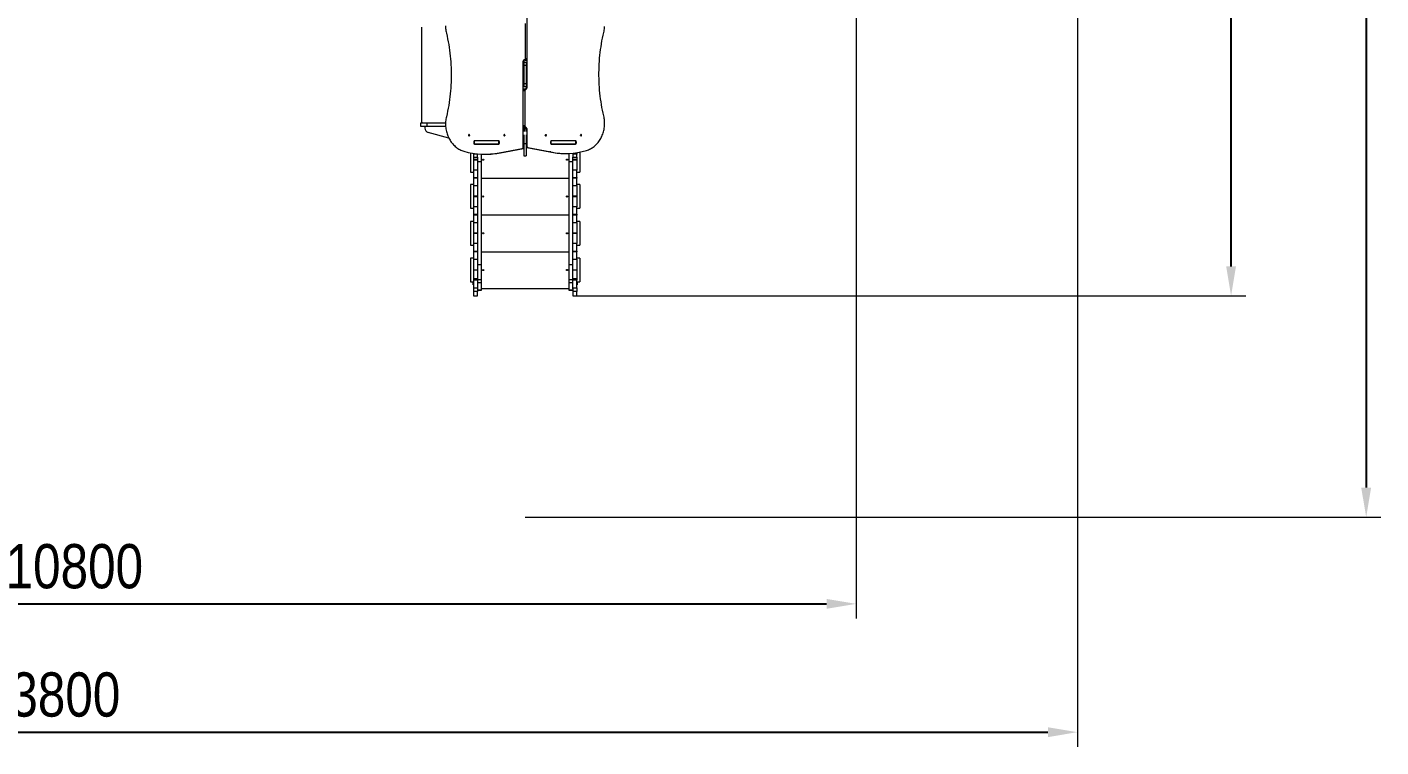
# Model space of a CAD drawing. Header units: millimetres. Extents: x -6796 to 9036, y -6828 to 5710.
# Drawn here: x -140 to 9036, y -6828 to -1949 of the extents above; entities that cross this region are included whole.
import ezdxf

# ---------------------------------------------------------------- set-up
doc = ezdxf.new("R2010")
doc.units = ezdxf.units.MM
doc.layers.add('DIKOM_РАЗМЕР_ЗОНА', color=7, linetype='Continuous')
doc.layers.add('DIKOM_РАЗМЕР_ОБЪЕКТА', color=7, linetype='Continuous')
doc.styles.add('style1', font='arial.ttf', dxfattribs={"width": 0.8})
doc.dimstyles.new('1-50', dxfattribs={"dimtxt": 300, "dimasz": 200, "dimexe": 100, "dimexo": 0, "dimgap": 100, "dimtad": 1, "dimtxsty": 'style1', "dimcen": 200, "dimclrd": 7, "dimclre": 7, "dimclrt": 7, "dimadec": 1, "dimazin": 2, "dimtfac": 1, "dimtmove": 0, "dimatfit": 2, "dimfxl": 0, "dimlwd": 25, "dimlwe": 18, "dimarcsym": 0})

# ---------------------------------------------------------------- blocks, each defined once
blk = doc.blocks.new('*D11')
at = {"layer": 'Defpoints', "color": 0, "transparency": 16777216}
for p in [(-5295.5, 688.9), (5479.4, 352.8), (5479.4, -5858.2)]:
    blk.add_point(p, dxfattribs=at)
at = {"layer": 'DIKOM_РАЗМЕР_ОБЪЕКТА', "color": 7, "lineweight": 18, "transparency": 16777216}
for p, q in [((-5295.5, 688.9), (-5295.5, -5958.2)), ((5479.4, 352.8), (5479.4, -5958.2))]:
    blk.add_line(p, q, dxfattribs=at)
at = {"layer": 'DIKOM_РАЗМЕР_ОБЪЕКТА', "color": 7, "lineweight": 25, "transparency": 16777216}
blk.add_line((-5095.5, -5858.2), (5279.4, -5858.2), dxfattribs=at)
at = {"layer": 'DIKOM_РАЗМЕР_ОБЪЕКТА', "color": 7, "transparency": 16777216}
for points in [[(-5095.5, -5824.9), (-5095.5, -5891.5), (-5295.5, -5858.2)], [(5279.4, -5824.9), (5279.4, -5891.5), (5479.4, -5858.2)]]:
    blk.add_solid(points, dxfattribs=at)
at = {"layer": 'DIKOM_РАЗМЕР_ОБЪЕКТА', "color": 7, "transparency": 16777216, "insert": (180.3, -5605), "char_height": 300, "attachment_point": 5, "style": 'style1'}
blk.add_mtext('10800', dxfattribs=at)
blk = doc.blocks.new('*D12')
at = {"layer": 'Defpoints', "color": 0, "transparency": 16777216}
for p in [(2948.8, 3709.8), (8020.6, 3709.8), (3585.5, -3770.5)]:
    blk.add_point(p, dxfattribs=at)
at = {"layer": 'DIKOM_РАЗМЕР_ОБЪЕКТА', "color": 7, "lineweight": 18, "transparency": 16777216}
for p, q in [((2948.8, 3709.8), (8120.6, 3709.8)), ((3585.5, -3770.5), (8120.6, -3770.5))]:
    blk.add_line(p, q, dxfattribs=at)
at = {"layer": 'DIKOM_РАЗМЕР_ОБЪЕКТА', "color": 7, "lineweight": 25, "transparency": 16777216}
blk.add_line((8020.6, -3570.5), (8020.6, 3509.8), dxfattribs=at)
at = {"layer": 'DIKOM_РАЗМЕР_ОБЪЕКТА', "color": 7, "transparency": 16777216}
for points in [[(7987.2, 3509.8), (8053.9, 3509.8), (8020.6, 3709.8)], [(7987.2, -3570.5), (8053.9, -3570.5), (8020.6, -3770.5)]]:
    blk.add_solid(points, dxfattribs=at)
at = {"layer": 'DIKOM_РАЗМЕР_ОБЪЕКТА', "color": 7, "transparency": 16777216, "insert": (7767.4, 241.5), "char_height": 300, "attachment_point": 5, "rotation": 90, "style": 'style1'}
blk.add_mtext('7500', dxfattribs=at)
blk = doc.blocks.new('*D13')
at = {"layer": 'Defpoints', "color": 0, "transparency": 16777216}
for p in [(3235.3, 5709.8), (3235.5, -5270.5), (8936.1, -5270.5)]:
    blk.add_point(p, dxfattribs=at)
at = {"layer": 'DIKOM_РАЗМЕР_ЗОНА', "color": 7, "lineweight": 18, "transparency": 16777216}
for p, q in [((3235.3, 5709.8), (9036.1, 5709.8)), ((3235.5, -5270.5), (9036.1, -5270.5))]:
    blk.add_line(p, q, dxfattribs=at)
at = {"layer": 'DIKOM_РАЗМЕР_ЗОНА', "color": 7, "lineweight": 25, "transparency": 16777216}
blk.add_line((8936.1, 5509.8), (8936.1, -5070.5), dxfattribs=at)
at = {"layer": 'DIKOM_РАЗМЕР_ЗОНА', "color": 7, "transparency": 16777216}
for points in [[(8902.7, 5509.8), (8969.4, 5509.8), (8936.1, 5709.8)], [(8902.7, -5070.5), (8969.4, -5070.5), (8936.1, -5270.5)]]:
    blk.add_solid(points, dxfattribs=at)
at = {"layer": 'DIKOM_РАЗМЕР_ЗОНА', "color": 7, "transparency": 16777216, "insert": (8682.9, 289.5), "char_height": 300, "attachment_point": 5, "rotation": 90, "style": 'style1'}
blk.add_mtext('11000', dxfattribs=at)
blk = doc.blocks.new('*D14')
at = {"layer": 'Defpoints', "color": 0, "transparency": 16777216}
for p in [(-6795.5, 688.9), (6979.4, 688.9), (6979.4, -6727.8)]:
    blk.add_point(p, dxfattribs=at)
at = {"layer": 'DIKOM_РАЗМЕР_ЗОНА', "color": 7, "lineweight": 18, "transparency": 16777216}
for p, q in [((-6795.5, 688.9), (-6795.5, -6827.8)), ((6979.4, 688.9), (6979.4, -6827.8))]:
    blk.add_line(p, q, dxfattribs=at)
at = {"layer": 'DIKOM_РАЗМЕР_ЗОНА', "color": 7, "lineweight": 25, "transparency": 16777216}
blk.add_line((-6595.5, -6727.8), (6779.4, -6727.8), dxfattribs=at)
at = {"layer": 'DIKOM_РАЗМЕР_ЗОНА', "color": 7, "transparency": 16777216}
for points in [[(-6595.5, -6694.5), (-6595.5, -6761.2), (-6795.5, -6727.8)], [(6779.4, -6694.5), (6779.4, -6761.2), (6979.4, -6727.8)]]:
    blk.add_solid(points, dxfattribs=at)
at = {"layer": 'DIKOM_РАЗМЕР_ЗОНА', "color": 7, "transparency": 16777216, "insert": (26, -6474.6), "char_height": 300, "attachment_point": 5, "style": 'style1'}
blk.add_mtext('13800', dxfattribs=at)

msp = doc.modelspace()

# ---------------------------------------------------------------- linework, layer by layer
at = {"color": 7, "linetype": 'Continuous', "lineweight": 15}
for p, q in [((3247.49, -1780.347), (3247.492, -2361.808)), ((3237.318, -2160.732), (3237.318, -1923.293)), ((2535.487, -2592.651), (2535.487, -1948.651)), ((3223.463, -2760.954), (3223.462, -2179.494)), ((3223.462, -2179.494), (3230.54, -2179.494)), ((3227.981, -2187.094), (3227.981, -2188.211)), ((3242.981, -2188.211), (3227.981, -2188.211)), ((3227.981, -2188.211), (3227.981, -2208.255)), ((3230.025, -2170.607), (3237.525, -2170.607)), ((3239.991, -2171.121), (3235.898, -2171.121)), ((3237.318, -2160.732), (3244.712, -2160.732)), ((3239.991, -2169.699), (3239.991, -2177.374)), ((3242.981, -2187.121), (3242.981, -2188.211)), ((3242.981, -2188.211), (3242.981, -2208.255)), ((3242.981, -2208.255), (3227.981, -2208.255)), ((3227.981, -2208.255), (3227.981, -2333.047)), ((3242.981, -2208.255), (3242.981, -2333.047)), ((3233.635, -2380.569), (3226.238, -2380.569)), ((3242.981, -2333.047), (3227.981, -2333.047)), ((3227.981, -2333.047), (3227.981, -2353.091)), ((3242.981, -2353.091), (3227.981, -2353.091)), ((3227.981, -2353.091), (3227.981, -2354.206)), ((3230.962, -2371.602), (3230.962, -2363.947)), ((3235.055, -2370.181), (3230.962, -2370.181)), ((3240.928, -2370.695), (3233.428, -2370.695)), ((3233.635, -2380.569), (3233.635, -2618.008)), ((3247.492, -2361.808), (3240.41, -2361.808)), ((3242.981, -2333.047), (3242.981, -2353.091)), ((3242.981, -2353.091), (3242.981, -2354.182)), ((2527.487, -2599.651), (2527.487, -2620.651)), ((2570.171, -2599.651), (2527.487, -2599.651)), ((2527.487, -2620.651), (2570.171, -2620.651)), ((2541.487, -2598.651), (2579.487, -2598.651)), ((2555.487, -2626.651), (2555.487, -2633.497)), ((2570.171, -2599.651), (2570.171, -2620.651)), ((2696.539, -2599.651), (2570.171, -2599.651)), ((2570.171, -2620.651), (2696.941, -2620.651)), ((3233.635, -2618.008), (3226.238, -2618.008)), ((3230.963, -2655.466), (3230.963, -2626.976)), ((3239.992, -2637.95), (3230.963, -2637.95)), ((3240.928, -2627.883), (3233.428, -2627.883)), ((3247.492, -2636.77), (3239.992, -2636.77)), ((3239.992, -2636.77), (3239.992, -2655.503)), ((3247.492, -2636.77), (3247.492, -2755.995)), ((2719.039, -2702.045), (2577.398, -2662.386)), ((2888.118, -2728.901), (2888.118, -2733.401)), ((2888.118, -2728.901), (2889.97, -2728.901)), ((2888.118, -2733.401), (2889.97, -2733.401)), ((2889.97, -2723.561), (2889.97, -2738.74)), ((2891.082, -2720.651), (2890.012, -2720.651)), ((2891.082, -2741.651), (2890.012, -2741.651)), ((2891.082, -2741.651), (2891.082, -2720.651)), ((3057.474, -2720.651), (2891.082, -2720.651)), ((3057.474, -2741.651), (2891.082, -2741.651)), ((3054.828, -2719.901), (2895.912, -2719.901)), ((2895.912, -2742.401), (3054.828, -2742.401)), ((2901.358, -2720.651), (2901.358, -2720.219)), ((2912.487, -2720.651), (2912.487, -2719.901)), ((2912.487, -2742.401), (2912.487, -2741.651)), ((2939.487, -2719.901), (2939.487, -2720.651)), ((2939.487, -2742.401), (2939.487, -2741.651)), ((3057.474, -2741.651), (3057.474, -2720.651)), ((3060.728, -2720.651), (3057.474, -2720.651)), ((3060.728, -2741.651), (3057.474, -2741.651)), ((3062.622, -2733.401), (3062.622, -2728.901)), ((3227.981, -2679.364), (3227.981, -2739.748)), ((3242.981, -2739.748), (3227.981, -2739.748)), ((3227.981, -2739.748), (3227.981, -2820.923)), ((3242.981, -2679.418), (3242.981, -2739.748)), ((3242.981, -2739.748), (3242.981, -2820.923)), ((3408.331, -2728.901), (3408.331, -2733.401)), ((3413.136, -2720.651), (3410.081, -2720.651)), ((3413.136, -2741.651), (3410.081, -2741.651)), ((3413.136, -2741.651), (3413.136, -2720.651)), ((3579.867, -2720.651), (3413.136, -2720.651)), ((3579.867, -2741.651), (3413.136, -2741.651)), ((3575.041, -2719.901), (3416.125, -2719.901)), ((3416.125, -2742.401), (3575.041, -2742.401)), ((3531.487, -2719.901), (3531.487, -2720.651)), ((3531.487, -2741.651), (3531.487, -2742.401)), ((3558.487, -2719.901), (3558.487, -2720.651)), ((3558.487, -2741.651), (3558.487, -2742.401)), ((3569.591, -2720.218), (3569.591, -2720.651)), ((3579.867, -2741.651), (3579.867, -2720.651)), ((3580.937, -2720.651), (3579.867, -2720.651)), ((3580.937, -2741.651), (3579.867, -2741.651)), ((3580.98, -2738.74), (3580.98, -2723.561)), ((3582.835, -2728.901), (3580.98, -2728.901)), ((3582.835, -2733.401), (3580.98, -2733.401)), ((3582.835, -2733.401), (3582.835, -2728.901)), ((2864.487, -2800.994), (2864.487, -2932.258)), ((2885.487, -2804.711), (2885.487, -2810.761)), ((2912.487, -2810.761), (2885.487, -2810.761)), ((2885.487, -2810.761), (2885.487, -2830.937)), ((2885.487, -2830.937), (2912.487, -2830.937)), ((2885.487, -2830.937), (2885.487, -2844.479)), ((2885.487, -2844.479), (2912.487, -2844.479)), ((2885.487, -2844.479), (2885.487, -2847.479)), ((2912.487, -2808.127), (2912.487, -2810.761)), ((2912.487, -2830.143), (2912.487, -2810.761)), ((2912.487, -2830.143), (2912.487, -2863.024)), ((2939.487, -2863.024), (2939.487, -2810.031)), ((2960.303, -2810.475), (2967.803, -2810.475)), ((3060.417, -2800.117), (3216.195, -2770.824)), ((3060.417, -2800.117), (3067.917, -2800.117)), ((3067.917, -2800.117), (3223.695, -2770.824)), ((3216.195, -2770.824), (3223.695, -2770.824)), ((3223.463, -2760.954), (3227.981, -2760.954)), ((3227.981, -2820.923), (3242.981, -2820.923)), ((3247.492, -2755.995), (3242.981, -2755.995)), ((3254.76, -2765.865), (3247.26, -2765.865)), ((3247.26, -2765.865), (3403.036, -2795.158)), ((3254.76, -2765.865), (3410.536, -2795.158)), ((3410.536, -2795.158), (3403.036, -2795.158)), ((3503.15, -2805.516), (3510.65, -2805.516)), ((3531.487, -2805.071), (3531.487, -2863.024)), ((3558.487, -2803.165), (3558.487, -2810.761)), ((3585.487, -2810.761), (3558.487, -2810.761)), ((3558.487, -2810.761), (3558.487, -2830.143)), ((3558.487, -2863.024), (3558.487, -2830.143)), ((3558.487, -2830.937), (3585.487, -2830.937)), ((3558.487, -2844.479), (3585.487, -2844.479)), ((3585.487, -2799.748), (3585.487, -2810.761)), ((3585.487, -2830.937), (3585.487, -2810.761)), ((3585.487, -2830.937), (3585.487, -2844.479)), ((3585.487, -2844.479), (3585.487, -2847.479)), ((3606.487, -2796.03), (3606.487, -2932.258)), ((2864.487, -2932.258), (2885.487, -2932.258)), ((2885.487, -2847.479), (2912.487, -2847.479)), ((2885.487, -2847.479), (2885.487, -2917.479)), ((2912.487, -2917.479), (2885.487, -2917.479)), ((2885.487, -2917.479), (2885.487, -2967.479)), ((2939.487, -2863.024), (2912.487, -2863.024)), ((2912.487, -2863.024), (2912.487, -3561.069)), ((2939.487, -3561.069), (2939.487, -2863.024)), ((3558.487, -2863.024), (3531.487, -2863.024)), ((3531.487, -2863.024), (3531.487, -3561.069)), ((3558.487, -2847.479), (3585.487, -2847.479)), ((3558.487, -3561.069), (3558.487, -2863.024)), ((3585.487, -2917.479), (3558.487, -2917.479)), ((3585.487, -2847.479), (3585.487, -2917.479)), ((3585.487, -2967.479), (3585.487, -2917.479)), ((3585.487, -2932.258), (3606.487, -2932.258)), ((2885.487, -3016.479), (2864.487, -3016.479)), ((2864.487, -3016.479), (2864.487, -3176.479)), ((2885.487, -2967.479), (2912.487, -2967.479)), ((2885.487, -2967.479), (2885.487, -2973.479)), ((2912.487, -2973.479), (2885.487, -2973.479)), ((2885.487, -2973.479), (2885.487, -3023.479)), ((2885.487, -3023.479), (2912.487, -3023.479)), ((2885.487, -3023.479), (2885.487, -3093.479)), ((2939.487, -2972.479), (3531.487, -2972.479)), ((3558.487, -2967.479), (3585.487, -2967.479)), ((3585.487, -2973.479), (3558.487, -2973.479)), ((3558.487, -3023.479), (3585.487, -3023.479)), ((3585.487, -2967.479), (3585.487, -2973.479)), ((3585.487, -3023.479), (3585.487, -2973.479)), ((3606.487, -3016.479), (3585.487, -3016.479)), ((3585.487, -3023.479), (3585.487, -3093.479)), ((3606.487, -3016.479), (3606.487, -3176.479)), ((2885.487, -3093.479), (2912.487, -3093.479)), ((2885.487, -3093.479), (2885.487, -3097.479)), ((2885.487, -3097.479), (2912.487, -3097.479)), ((2885.487, -3097.479), (2885.487, -3167.479)), ((3558.487, -3093.479), (3585.487, -3093.479)), ((3558.487, -3097.479), (3585.487, -3097.479)), ((3585.487, -3093.479), (3585.487, -3097.479)), ((3585.487, -3097.479), (3585.487, -3167.479)), ((2864.487, -3176.479), (2885.487, -3176.479)), ((2912.487, -3167.479), (2885.487, -3167.479)), ((2885.487, -3167.479), (2885.487, -3217.479)), ((3585.487, -3167.479), (3558.487, -3167.479)), ((3585.487, -3217.479), (3585.487, -3167.479)), ((3585.487, -3176.479), (3606.487, -3176.479)), ((2885.487, -3266.479), (2864.487, -3266.479)), ((2864.487, -3266.479), (2864.487, -3426.479)), ((2885.487, -3217.479), (2912.487, -3217.479)), ((2885.487, -3217.479), (2885.487, -3223.479)), ((2912.487, -3223.479), (2885.487, -3223.479)), ((2885.487, -3223.479), (2885.487, -3273.479)), ((2885.487, -3273.479), (2912.487, -3273.479)), ((2885.487, -3273.479), (2885.487, -3343.479)), ((2939.487, -3221.479), (3531.487, -3221.479)), ((3558.487, -3217.479), (3585.487, -3217.479)), ((3585.487, -3223.479), (3558.487, -3223.479)), ((3558.487, -3273.479), (3585.487, -3273.479)), ((3585.487, -3217.479), (3585.487, -3223.479)), ((3585.487, -3273.479), (3585.487, -3223.479)), ((3606.487, -3266.479), (3585.487, -3266.479)), ((3585.487, -3273.479), (3585.487, -3343.479)), ((3606.487, -3266.479), (3606.487, -3426.479)), ((2885.487, -3343.479), (2912.487, -3343.479)), ((2885.487, -3343.479), (2885.487, -3346.479)), ((2885.487, -3346.479), (2912.487, -3346.479)), ((2885.487, -3346.479), (2885.487, -3416.479)), ((3558.487, -3343.479), (3585.487, -3343.479)), ((3558.487, -3346.479), (3585.487, -3346.479)), ((3585.487, -3343.479), (3585.487, -3346.479)), ((3585.487, -3346.479), (3585.487, -3416.479)), ((2864.487, -3426.479), (2885.487, -3426.479)), ((2912.487, -3416.479), (2885.487, -3416.479)), ((2885.487, -3416.479), (2885.487, -3466.479)), ((2885.487, -3466.479), (2912.487, -3466.479)), ((2885.487, -3466.479), (2885.487, -3472.479)), ((2912.487, -3472.479), (2885.487, -3472.479)), ((2885.487, -3472.479), (2885.487, -3522.479)), ((2939.487, -3471.479), (3531.487, -3471.479)), ((3585.487, -3416.479), (3558.487, -3416.479)), ((3558.487, -3466.479), (3585.487, -3466.479)), ((3585.487, -3472.479), (3558.487, -3472.479)), ((3585.487, -3466.479), (3585.487, -3416.479)), ((3585.487, -3426.479), (3606.487, -3426.479)), ((3585.487, -3466.479), (3585.487, -3472.479)), ((3585.487, -3522.479), (3585.487, -3472.479)), ((2885.487, -3515.479), (2864.487, -3515.479)), ((2864.487, -3515.479), (2864.487, -3675.479)), ((2885.487, -3522.479), (2912.487, -3522.479)), ((2885.487, -3522.479), (2885.487, -3593.529)), ((2939.487, -3561.069), (2912.487, -3561.069)), ((2912.487, -3561.069), (2912.487, -3662.938)), ((2939.487, -3662.938), (2939.487, -3561.069)), ((3558.487, -3561.069), (3531.487, -3561.069)), ((3531.487, -3561.069), (3531.487, -3662.938)), ((3558.487, -3522.479), (3585.487, -3522.479)), ((3558.487, -3662.938), (3558.487, -3561.069)), ((3606.487, -3515.479), (3585.487, -3515.479)), ((3585.487, -3522.479), (3585.487, -3593.529)), ((3606.487, -3515.479), (3606.487, -3675.479)), ((2885.487, -3593.529), (2912.487, -3593.529)), ((2885.487, -3593.529), (2885.487, -3652.44)), ((2885.487, -3652.44), (2912.487, -3652.44)), ((2885.487, -3652.44), (2885.487, -3663.228)), ((2912.487, -3663.228), (2885.487, -3663.228)), ((2885.487, -3663.228), (2885.487, -3716.163)), ((2939.487, -3662.938), (2912.487, -3662.938)), ((2912.487, -3662.938), (2912.487, -3683.067)), ((2939.487, -3683.067), (2939.487, -3662.938)), ((3558.487, -3662.938), (3531.487, -3662.938)), ((3531.487, -3662.938), (3531.487, -3683.067)), ((3558.487, -3593.529), (3585.487, -3593.529)), ((3558.487, -3652.44), (3585.487, -3652.44)), ((3558.487, -3683.067), (3558.487, -3662.938)), ((3585.487, -3663.228), (3558.487, -3663.228)), ((3585.487, -3593.529), (3585.487, -3652.44)), ((3585.487, -3652.44), (3585.487, -3663.228)), ((3585.487, -3716.163), (3585.487, -3663.228)), ((2864.487, -3675.479), (2885.487, -3675.479)), ((2882.487, -3695.479), (2882.487, -3675.479)), ((2885.487, -3695.479), (2882.487, -3695.479)), ((2885.487, -3716.163), (2912.487, -3716.163)), ((2885.487, -3716.163), (2885.487, -3741.35)), ((2912.487, -3741.35), (2885.487, -3741.35)), ((2885.487, -3741.35), (2885.487, -3770.479)), ((2939.487, -3683.067), (2912.487, -3683.067)), ((2912.487, -3683.067), (2912.487, -3722.833)), ((2912.487, -3722.833), (2912.487, -3741.35)), ((2939.487, -3731.724), (2912.487, -3731.724)), ((2912.487, -3732.372), (2939.487, -3732.372)), ((2912.487, -3770.479), (2912.487, -3741.35)), ((2939.487, -3731.724), (2939.487, -3683.067)), ((2939.487, -3720.479), (3531.487, -3720.479)), ((2939.487, -3732.372), (2939.487, -3731.724)), ((3558.487, -3683.067), (3531.487, -3683.067)), ((3531.487, -3683.067), (3531.487, -3731.724)), ((3558.487, -3731.724), (3531.487, -3731.724)), ((3531.487, -3731.724), (3531.487, -3732.372)), ((3531.487, -3732.372), (3558.487, -3732.372)), ((3558.487, -3722.833), (3558.487, -3683.067)), ((3558.487, -3716.163), (3585.487, -3716.163)), ((3558.487, -3722.833), (3558.487, -3741.35)), ((3585.487, -3741.35), (3558.487, -3741.35)), ((3558.487, -3741.35), (3558.487, -3770.479)), ((3585.487, -3675.479), (3606.487, -3675.479)), ((3588.487, -3695.479), (3585.487, -3695.479)), ((3585.487, -3716.163), (3585.487, -3741.35)), ((3585.487, -3770.479), (3585.487, -3741.35)), ((3588.487, -3675.479), (3588.487, -3695.479)), ((2885.487, -3770.479), (2912.487, -3770.479)), ((3558.487, -3770.479), (3585.487, -3770.479))]:
    msp.add_line(p, q, dxfattribs=at)
at = {"color": 7, "linetype": 'Continuous', "lineweight": 15, "flags": 128}
for points in [[(2696.448, -1940.51), (2696.616, -1948.868), (2697.101, -1957.209), (2697.904, -1965.517), (2699.023, -1973.777), (2700.455, -1981.972), (2702.198, -1990.086)], [(2702.198, -1990.086), (2706.529, -2009.193), (2710.556, -2028.388), (2714.279, -2047.665), (2717.696, -2067.018), (2720.806, -2086.439), (2723.608, -2105.923), (2726.102, -2125.463), (2728.285, -2145.052), (2730.158, -2164.684), (2731.719, -2184.352), (2732.969, -2204.05), (2733.907, -2223.771), (2734.532, -2243.508), (2734.845, -2263.255), (2734.845, -2283.006), (2734.532, -2302.753), (2733.907, -2322.491), (2732.969, -2342.211), (2731.719, -2361.909), (2730.158, -2381.577), (2728.285, -2401.209), (2726.102, -2420.798), (2723.608, -2440.338), (2720.806, -2459.822), (2717.696, -2479.243), (2714.279, -2498.596), (2710.556, -2517.873), (2706.529, -2537.068), (2702.198, -2556.175)], [(3768.755, -2551.216), (3764.424, -2532.109), (3760.397, -2512.913), (3756.674, -2493.636), (3753.256, -2474.284), (3750.146, -2454.862), (3747.344, -2435.378), (3744.851, -2415.839), (3742.668, -2396.25), (3740.795, -2376.618), (3739.234, -2356.95), (3737.984, -2337.252), (3737.046, -2317.531), (3736.421, -2297.794), (3736.108, -2278.046), (3736.108, -2258.296), (3736.421, -2238.548), (3737.046, -2218.811), (3737.984, -2199.09), (3739.234, -2179.392), (3740.795, -2159.724), (3742.668, -2140.092), (3744.851, -2120.503), (3747.344, -2100.963), (3750.146, -2081.479), (3753.256, -2062.058), (3756.674, -2042.706), (3760.397, -2023.429), (3764.424, -2004.233), (3768.755, -1985.126)], [(3768.755, -1985.126), (3770.498, -1977.012), (3771.93, -1968.817), (3773.049, -1960.558), (3773.852, -1952.249), (3774.337, -1943.908)], [(2702.198, -2556.175), (2700.455, -2564.289), (2699.023, -2572.484), (2697.904, -2580.744), (2697.101, -2589.052), (2696.616, -2597.393), (2696.448, -2605.751), (2696.6, -2614.109), (2697.069, -2622.452), (2697.856, -2630.762), (2698.959, -2639.025), (2700.375, -2647.223), (2702.103, -2655.342), (2704.138, -2663.365), (2706.476, -2671.277), (2709.114, -2679.062), (2712.046, -2686.706), (2715.266, -2694.194), (2718.768, -2701.51), (2722.546, -2708.642), (2726.592, -2715.575), (2730.898, -2722.296), (2735.456, -2728.791), (2740.256, -2735.049), (2745.291, -2741.057), (2750.55, -2746.803), (2756.022, -2752.277), (2761.698, -2757.467), (2767.566, -2762.364), (2773.614, -2766.958), (2779.832, -2771.241), (2786.207, -2775.203), (2792.727, -2778.838), (2799.379, -2782.139), (2806.15, -2785.098), (2813.028, -2787.71), (2819.998, -2789.97)], [(3650.955, -2785.011), (3657.925, -2782.75), (3664.802, -2780.138), (3671.574, -2777.179), (3678.226, -2773.879), (3684.745, -2770.244), (3691.121, -2766.281), (3697.338, -2761.999), (3703.387, -2757.405), (3709.255, -2752.507), (3714.931, -2747.317), (3720.403, -2741.844), (3725.662, -2736.097), (3730.696, -2730.089), (3735.497, -2723.832), (3740.055, -2717.336), (3744.361, -2710.616), (3748.407, -2703.683), (3752.184, -2696.551), (3755.687, -2689.234), (3758.907, -2681.746), (3761.839, -2674.102), (3764.476, -2666.317), (3766.815, -2658.405), (3768.85, -2650.382), (3770.578, -2642.264), (3771.994, -2634.065), (3773.097, -2625.803), (3773.883, -2617.492), (3774.353, -2609.15), (3774.504, -2600.792), (3774.337, -2592.434), (3773.852, -2584.093), (3773.049, -2575.784), (3771.93, -2567.525), (3770.498, -2559.33), (3768.755, -2551.216)], [(2855.858, -2677.251), (2854.785, -2677.429), (2853.798, -2677.949), (2852.979, -2678.769), (2852.392, -2679.823), (2852.087, -2681.024), (2852.087, -2682.277), (2852.392, -2683.479), (2852.979, -2684.532), (2853.798, -2685.352), (2854.785, -2685.872), (2855.858, -2686.051), (2856.932, -2685.872), (2857.918, -2685.352), (2858.738, -2684.532), (2859.325, -2683.479), (2859.63, -2682.277), (2859.63, -2681.024), (2859.325, -2679.823), (2858.738, -2678.769), (2857.918, -2677.949), (2856.932, -2677.429), (2855.858, -2677.251)], [(3094.881, -2677.251), (3093.808, -2677.429), (3092.821, -2677.949), (3092.002, -2678.769), (3091.415, -2679.823), (3091.11, -2681.024), (3091.11, -2682.277), (3091.415, -2683.479), (3092.002, -2684.532), (3092.821, -2685.352), (3093.808, -2685.872), (3094.881, -2686.051), (3095.955, -2685.872), (3096.941, -2685.352), (3097.761, -2684.532), (3098.348, -2683.479), (3098.653, -2682.277), (3098.653, -2681.024), (3098.348, -2679.823), (3097.761, -2678.769), (3096.941, -2677.949), (3095.955, -2677.429), (3094.881, -2677.251)], [(3376.072, -2686.051), (3377.145, -2685.872), (3378.132, -2685.352), (3378.951, -2684.532), (3379.538, -2683.479), (3379.843, -2682.277), (3379.843, -2681.024), (3379.538, -2679.823), (3378.951, -2678.769), (3378.132, -2677.949), (3377.145, -2677.429), (3376.072, -2677.251), (3374.998, -2677.429), (3374.012, -2677.949), (3373.192, -2678.769), (3372.605, -2679.823), (3372.3, -2681.024), (3372.3, -2682.277), (3372.605, -2683.479), (3373.192, -2684.532), (3374.012, -2685.352), (3374.998, -2685.872), (3376.072, -2686.051)], [(3615.095, -2686.051), (3616.168, -2685.872), (3617.155, -2685.352), (3617.974, -2684.532), (3618.561, -2683.479), (3618.866, -2682.277), (3618.866, -2681.024), (3618.561, -2679.823), (3617.974, -2678.769), (3617.155, -2677.949), (3616.168, -2677.429), (3615.095, -2677.251), (3614.021, -2677.429), (3613.034, -2677.949), (3612.215, -2678.769), (3611.628, -2679.823), (3611.323, -2681.024), (3611.323, -2682.277), (3611.628, -2683.479), (3612.215, -2684.532), (3613.034, -2685.352), (3614.021, -2685.872), (3615.095, -2686.051)]]:
    msp.add_lwpolyline(points, dxfattribs=at)
at = {"color": 7, "linetype": 'Continuous', "lineweight": 15}
for centre in [(2951.487, -2847.479), (3519.487, -2847.479), (2951.487, -3096.479), (3519.487, -3096.479), (2951.487, -3346.479), (3519.487, -3346.479), (2951.487, -3595.479), (3519.487, -3595.479)]:
    msp.add_circle(centre, 4, dxfattribs=at)
for centre, radius, start, end in [((3232.157, -2179.049), 8.707, 104.1756787, 182.9297759), ((3227.655, -2161.226), 9.675, 284.1775152, 2.9261921), ((3239.391, -2178.73), 8.335, 102.936817, 172.6477479), ((3235.155, -2161.226), 9.675, 284.1766213, 2.927086), ((3235.797, -2380.075), 9.675, 104.175161, 182.9285463), ((3231.561, -2362.57), 8.337, 282.9392018, 352.7338269), ((3243.297, -2380.075), 9.674, 104.1745429, 182.9309546), ((3238.796, -2362.252), 8.708, 284.1761232, 2.9273423), ((2541.487, -2592.651), 6, 180, 270), ((2561.487, -2626.651), 6, 90, 180), ((2585.487, -2633.497), 30, 180, 254.3577535), ((2579.487, -2604.651), 6, 56.4428961, 90), ((3235.797, -2618.502), 9.675, 177.0714537, 255.824839), ((3231.296, -2636.325), 8.707, 357.0711334, 75.823412), ((3243.297, -2618.503), 9.674, 177.0690454, 255.8254571), ((3238.796, -2636.325), 8.708, 357.0726577, 75.8238768), ((2864.615, -2681.651), 5.067, 171.1349228, 188.8650772), ((2864.62, -2681.651), 5.072, 171.1410625, 188.8589375), ((2897.934, -2728.817), 9.816, 143.80597, 180.4890414), ((2897.934, -2733.484), 9.817, 179.5115936, 216.193395), ((2895.936, -2726.846), 6.945, 90.2013567, 116.8743473), ((2895.943, -2735.429), 6.972, 243.1781448, 269.7461511), ((2903.434, -2726.834), 6.934, 90.1803177, 116.8973824), ((2903.44, -2735.44), 6.961, 243.1550547, 269.7672451), ((3054.806, -2726.834), 6.934, 63.1026176, 89.8196823), ((3054.799, -2735.44), 6.961, 270.2327549, 296.8449453), ((3052.804, -2728.818), 9.818, 359.5145816, 36.190407), ((3052.804, -2733.484), 9.819, 323.8102288, 0.4847826), ((3103.643, -2681.651), 5.072, 171.1410625, 188.8589375), ((3367.346, -2681.651), 5.033, 351.1909556, 8.8090444), ((3367.315, -2681.651), 5.067, 351.1349228, 8.8650772), ((3418.179, -2728.823), 9.848, 145.3156688, 180.453535), ((3418.177, -2733.479), 9.846, 179.5436043, 214.6885443), ((3416.15, -2726.846), 6.945, 90.2033584, 116.8743417), ((3416.156, -2735.428), 6.972, 243.1781512, 269.7441486), ((3567.516, -2726.846), 6.945, 63.1256527, 89.7986433), ((3567.51, -2735.429), 6.972, 270.2538489, 296.8218552), ((3575.016, -2726.846), 6.945, 63.1256583, 89.7966416), ((3575.01, -2735.428), 6.972, 270.2558514, 296.8218488), ((3573.022, -2728.816), 9.813, 359.5048277, 36.2376464), ((3573.024, -2733.486), 9.812, 323.7588422, 0.4973279), ((3606.346, -2681.651), 5.056, 351.2236417, 8.7763583), ((3606.338, -2681.651), 5.067, 351.1349228, 8.8650772), ((2960.249, -2320.185), 490.274, 253.3773711, 281.7890538), ((2967.708, -2320.55), 489.926, 270.0111484, 281.802549), ((3213.797, -2761.447), 9.679, 284.3482371, 2.9167751), ((3222.065, -2762.691), 8.294, 281.3333996, 315.4982289), ((3248.89, -2757.732), 8.295, 224.5666331, 258.6652239), ((3257.159, -2756.487), 9.68, 177.0837869, 255.6512008), ((3503.245, -2315.589), 489.927, 258.1974626, 269.98884), ((3510.704, -2315.227), 490.273, 258.2109236, 286.6226563)]:
    msp.add_arc(centre, radius, start, end, dxfattribs=at)

# ---------------------------------------------------------------- dimensions: what is measured, and where the dimension line sits
at = {"layer": 'DIKOM_РАЗМЕР_ЗОНА', "color": 3}
dim = msp.add_linear_dim(base=(8936.077, -5270.479), p1=(3235.253, 5709.772), p2=(3235.487, -5270.479), angle=90, text='11000', dimstyle='1-50', dxfattribs=at)
dim.commit()
dim.dimension.update_dxf_attribs({"geometry": '*D13', "text_midpoint": (8936.077, 289.463), "dimtype": 160})
dim = msp.add_linear_dim(base=(6979.369, -6727.833), p1=(-6795.523, 688.881), p2=(6979.369, 688.881), text='13800', dimstyle='1-50', dxfattribs=at)
dim.commit()
dim.dimension.update_dxf_attribs({"geometry": '*D14', "text_midpoint": (26.027, -6727.833), "dimtype": 160})
at = {"layer": 'DIKOM_РАЗМЕР_ОБЪЕКТА', "color": 3}
dim = msp.add_linear_dim(base=(8020.571, 3709.772), p1=(3585.487, -3770.479), p2=(2948.753, 3709.772), angle=90, text='7500', dimstyle='1-50', dxfattribs=at)
dim.commit()
dim.dimension.update_dxf_attribs({"geometry": '*D12', "text_midpoint": (8020.571, 241.526), "dimtype": 160})
dim = msp.add_linear_dim(base=(5479.369, -5858.185), p1=(-5295.523, 688.88), p2=(5479.369, 352.849), text='10800', dimstyle='1-50', dxfattribs=at)
dim.commit()
dim.dimension.update_dxf_attribs({"geometry": '*D11', "text_midpoint": (180.342, -5858.185), "dimtype": 160})

doc.saveas('drawing.dxf')
